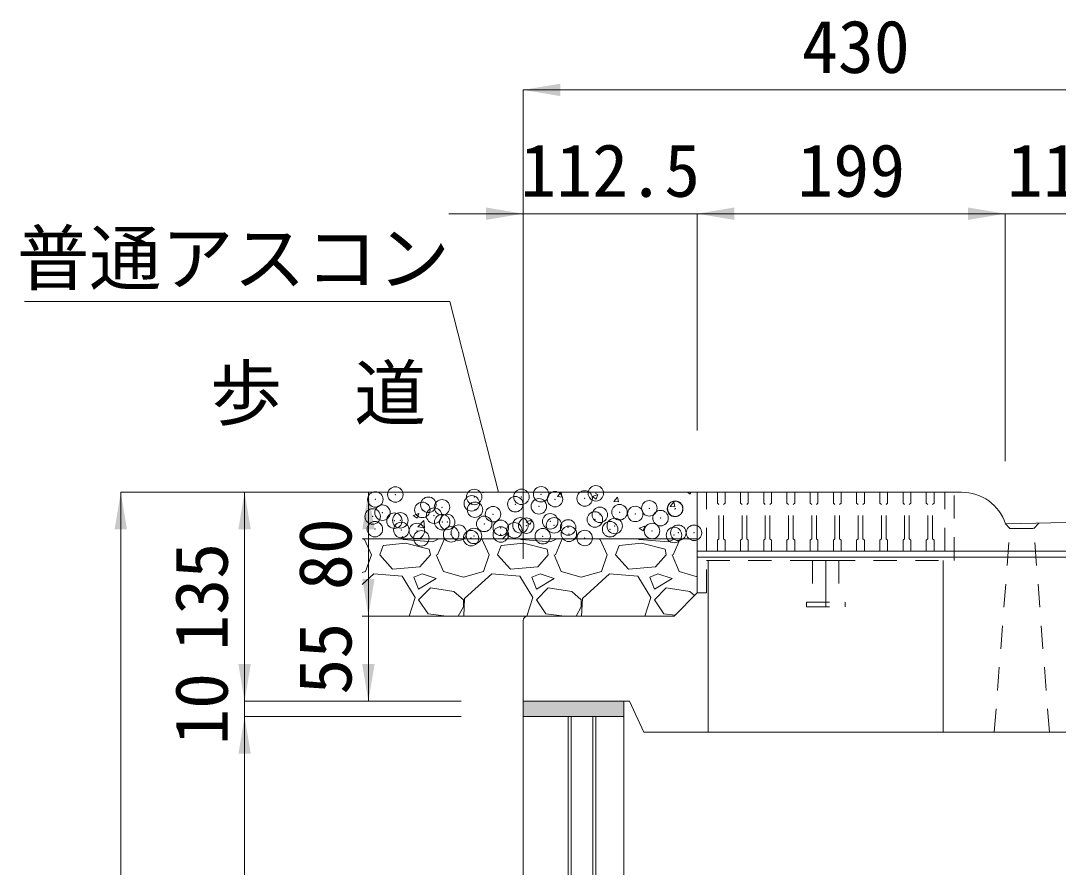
# Model space of a CAD drawing. Units: millimetres at full size, sheet at 1:20. Extents: x 0 to 8400, y 0 to 13400.
# Drawn here: x 1960 to 2631, y 11168 to 11715 of the extents above; entities that cross this region are included whole.
import ezdxf
from ezdxf.enums import TextEntityAlignment as Align

# ---------------------------------------------------------------- set-up
doc = ezdxf.new("R2010")
doc.units = ezdxf.units.MM
doc.header["$LTSCALE"] = 20
doc.header["$PDMODE"] = 32
doc.header["$PDSIZE"] = 10
doc.linetypes.add('USER1', pattern=[1.35, 0.75, -0.6])
for name, color, linetype, lineweight in [('ハッチング', 7, 'Continuous', 5), ('ハッチング_舗装', 7, 'Continuous', 5), ('基礎', 3, 'Continuous', 20), ('寸法線', 7, 'Continuous', 13), ('引出線', 4, 'Continuous', 9), ('本体', 2, 'Continuous', 20), ('目地', 132, 'Continuous', 5), ('補助線', 8, 'Continuous', 13), ('ｲﾝｻｰﾄ', 3, 'USER1', 9), ('ｸﾞﾚｰﾁﾝｸﾞ', 7, 'USER1', 9)]:
    doc.layers.add(name, color=color, linetype=linetype, lineweight=lineweight)
doc.layers.add('ハッチング_モルタル', color=30, linetype='Continuous')
doc.layers.add('文字', color=7, linetype='Continuous')
doc.styles.add('ＭＳ ゴシック', font='')
doc.styles.get('ＭＳ ゴシック').set_extended_font_data('MS Gothic')

# ---------------------------------------------------------------- blocks, each defined once
blk = doc.blocks.new('filled_arrow')
at = {"color": 0, "linetype": 'Continuous', "lineweight": -2}
blk.add_solid([(7.5, 1.25), (0, 0), (7.5, -1.25)], dxfattribs=at)

msp = doc.modelspace()

# ---------------------------------------------------------------- hatches: boundary and pattern name
at = {"layer": 'ハッチング_モルタル'}
msp.add_hatch(color=256, dxfattribs=at).paths.add_polyline_path([(2350, 11265.09), (2350, 11275.09), (2285, 11275.09), (2285, 11265.09)])

# ---------------------------------------------------------------- linework, layer by layer
at = {"layer": 'ハッチング'}
for p, q in [((2180.89, 11380.08), (2182.38, 11379.52)), ((2182.38, 11379.52), (2186.95, 11369.61)), ((2209.05, 11377.23), (2194.57, 11375.71)), ((2207.53, 11379.52), (2207.2, 11380.09)), ((2226.58, 11378), (2207.53, 11379.52)), ((2224.29, 11373.42), (2209.05, 11377.23)), ((2230.56, 11380.09), (2226.58, 11378)), ((2229.62, 11369.61), (2234.11, 11380.09)), ((2257.07, 11380.09), (2258.58, 11379.52)), ((2258.58, 11379.52), (2263.15, 11369.61)), ((2285.25, 11377.23), (2270.77, 11375.71)), ((2283.73, 11379.52), (2283.4, 11380.09)), ((2302.78, 11378), (2283.73, 11379.52)), ((2300.49, 11373.42), (2285.25, 11377.23)), ((2306.76, 11380.09), (2302.78, 11378)), ((2305.82, 11369.61), (2310.31, 11380.09)), ((2333.27, 11380.09), (2334.78, 11379.52)), ((2334.78, 11379.52), (2339.35, 11369.61)), ((2361.45, 11377.23), (2346.97, 11375.71)), ((2359.93, 11379.52), (2359.6, 11380.09)), ((2378.98, 11378), (2359.93, 11379.52)), ((2376.69, 11373.42), (2361.45, 11377.23)), ((2382.96, 11380.09), (2378.98, 11378)), ((2382.02, 11369.61), (2386.51, 11380.09)), ((2192.29, 11369.61), (2194.57, 11375.71)), ((2225.05, 11369.61), (2224.29, 11373.42)), ((2268.49, 11369.61), (2270.77, 11375.71)), ((2301.25, 11369.61), (2300.49, 11373.42)), ((2344.69, 11369.61), (2346.97, 11375.71)), ((2377.45, 11369.61), (2376.69, 11373.42)), ((2183.14, 11358.95), (2186.95, 11369.61)), ((2200.67, 11360.47), (2192.29, 11369.61)), ((2225.05, 11369.61), (2218.19, 11361.99)), ((2228.86, 11369.61), (2233.43, 11358.95)), ((2259.34, 11358.95), (2263.15, 11369.61)), ((2276.87, 11360.47), (2268.49, 11369.61)), ((2301.25, 11369.61), (2294.39, 11361.99)), ((2305.06, 11369.61), (2309.63, 11358.95)), ((2335.54, 11358.95), (2339.35, 11369.61)), ((2353.07, 11360.47), (2344.69, 11369.61)), ((2377.45, 11369.61), (2370.59, 11361.99)), ((2381.26, 11369.61), (2385.83, 11358.95)), ((2180.89, 11358.28), (2183.14, 11358.95)), ((2188.48, 11357.42), (2180.89, 11350.49)), ((2206.76, 11355.9), (2188.48, 11357.42)), ((2218.19, 11361.99), (2200.67, 11360.47)), ((2219.72, 11357.42), (2214.38, 11355.14)), ((2228.86, 11354.37), (2219.72, 11357.42)), ((2233.43, 11358.95), (2246.39, 11355.14)), ((2246.39, 11355.14), (2259.34, 11358.95)), ((2264.68, 11357.42), (2247.15, 11341.42)), ((2282.96, 11355.9), (2264.68, 11357.42)), ((2294.39, 11361.99), (2276.87, 11360.47)), ((2295.92, 11357.42), (2290.58, 11355.14)), ((2305.06, 11354.37), (2295.92, 11357.42)), ((2309.63, 11358.95), (2322.59, 11355.14)), ((2322.59, 11355.14), (2335.54, 11358.95)), ((2340.88, 11357.42), (2323.35, 11341.42)), ((2359.16, 11355.9), (2340.88, 11357.42)), ((2370.59, 11361.99), (2353.07, 11360.47)), ((2372.12, 11357.42), (2366.78, 11355.14)), ((2381.26, 11354.37), (2372.12, 11357.42)), ((2385.83, 11358.95), (2397.5, 11355.52)), ((2215.15, 11342.18), (2206.76, 11355.9)), ((2214.38, 11355.14), (2217.43, 11347.52)), ((2217.43, 11347.52), (2228.86, 11354.37)), ((2291.35, 11342.18), (2282.96, 11355.9)), ((2290.58, 11355.14), (2293.63, 11347.52)), ((2293.63, 11347.52), (2305.06, 11354.37)), ((2367.55, 11342.18), (2359.16, 11355.9)), ((2366.78, 11355.14), (2369.83, 11347.52)), ((2369.83, 11347.52), (2381.26, 11354.37)), ((2225.05, 11348.28), (2217.43, 11340.66)), ((2240.29, 11345.99), (2225.05, 11348.28)), ((2246.39, 11340.66), (2240.29, 11345.99)), ((2301.25, 11348.28), (2293.63, 11340.66)), ((2316.49, 11345.99), (2301.25, 11348.28)), ((2322.59, 11340.66), (2316.49, 11345.99)), ((2377.45, 11348.28), (2369.83, 11340.66)), ((2392.69, 11345.99), (2377.45, 11348.28)), ((2395.74, 11343.33), (2392.69, 11345.99)), ((2211.28, 11330.09), (2215.15, 11342.18)), ((2217.43, 11340.66), (2223.53, 11331.51)), ((2246.39, 11336.09), (2246.39, 11340.66)), ((2247.15, 11341.42), (2246.61, 11330.09)), ((2287.48, 11330.09), (2291.35, 11342.18)), ((2293.63, 11340.66), (2299.73, 11331.51)), ((2322.59, 11336.09), (2322.59, 11340.66)), ((2323.35, 11341.42), (2322.81, 11330.09)), ((2363.68, 11330.09), (2367.55, 11342.18)), ((2369.83, 11340.66), (2375.93, 11331.51)), ((2223.53, 11331.51), (2235.44, 11330.09)), ((2243.05, 11330.09), (2246.39, 11336.09)), ((2299.73, 11331.51), (2311.64, 11330.09)), ((2319.25, 11330.09), (2322.59, 11336.09)), ((2375.93, 11331.51), (2383.07, 11330.66))]:
    msp.add_line(p, q, dxfattribs=at)
at = {"layer": 'ハッチング_舗装'}
for p, q in [((2258.64, 11410.09), (2259.25, 11409.67)), ((2259.25, 11409.67), (2259.39, 11410.09)), ((2307.1, 11407.27), (2309.46, 11410.09)), ((2307.1, 11407.26), (2310.13, 11407)), ((2310.1, 11406.99), (2309.53, 11410.09)), ((2329.73, 11407.31), (2332.26, 11405.6)), ((2329.75, 11407.35), (2333.31, 11408.72)), ((2332.26, 11405.6), (2333.29, 11408.67)), ((2343.53, 11404.08), (2345.98, 11407)), ((2343.53, 11404.08), (2346.57, 11403.81)), ((2346.54, 11403.8), (2345.95, 11406.99)), ((2391.12, 11410.09), (2393.01, 11408.81)), ((2393.01, 11408.81), (2393.44, 11410.09)), ((2379.97, 11400.89), (2382.42, 11403.81)), ((2379.97, 11400.89), (2383.01, 11400.62)), ((2382.97, 11400.62), (2382.39, 11403.8)), ((2214.04, 11394.99), (2216.57, 11393.29)), ((2214.06, 11395.04), (2217.62, 11396.4)), ((2216.57, 11393.29), (2217.6, 11396.36)), ((2216.85, 11387.82), (2220.81, 11391.94)), ((2221.36, 11387.12), (2220.8, 11391.94)), ((2287.05, 11390.92), (2289.57, 11389.22)), ((2287.07, 11390.97), (2290.62, 11392.33)), ((2289.58, 11389.22), (2290.61, 11392.29)), ((2216.85, 11387.82), (2221.37, 11387.12)), ((2360.05, 11386.85), (2362.58, 11385.15)), ((2360.07, 11386.9), (2363.63, 11388.26)), ((2362.58, 11385.15), (2363.61, 11388.22)), ((2206.07, 11380.09), (2207.28, 11381.54)), ((2207.52, 11380.09), (2207.25, 11381.53)), ((2271.72, 11380.09), (2275.02, 11383.53)), ((2275.42, 11380.09), (2275.02, 11383.53))]:
    msp.add_line(p, q, dxfattribs=at)
for p in [(2202.43, 11408.64), (2253.36, 11407.07), (2283.9, 11407.12), (2296.62, 11408.8), (2324.79, 11406.09), (2331.98, 11409.43), (2189.49, 11405.46), (2223.74, 11401.99), (2232.58, 11400.37), (2251.82, 11402.9), (2279.94, 11402.37), (2295.16, 11401), (2305.6, 11405.62), (2366.53, 11399.72), (2383.11, 11399.35), (2383.29, 11399.49), (2187.78, 11394.47), (2194.11, 11396.9), (2219.86, 11398.69), (2227.47, 11394.98), (2253.85, 11398.79), (2265.53, 11395.92), (2331.36, 11392.52), (2334.58, 11395.52), (2347.29, 11397.19), (2357.45, 11396.09), (2373.81, 11393.39), (2189.19, 11386.26), (2201.81, 11391.73), (2205.6, 11391.93), (2206.28, 11385.75), (2232.72, 11390.79), (2235.91, 11390.83), (2259.84, 11389.64), (2270.54, 11387.09), (2283.25, 11388.76), (2286.96, 11388.5), (2302.49, 11391.29), (2304.98, 11388.71), (2314.07, 11387.35), (2341.19, 11386.2), (2344.19, 11388.31), (2216.31, 11385.11), (2219.21, 11380.33), (2238.45, 11382.86), (2243.43, 11383.96), (2251.36, 11380.44), (2253.24, 11381.88), (2270.55, 11382.82), (2279.32, 11385.46), (2297.67, 11381.67), (2314.56, 11383.22), (2324.79, 11380.53), (2368.31, 11385.06), (2382.49, 11382.44), (2385.25, 11383.91), (2395.43, 11383.91)]:
    msp.add_point(p, dxfattribs=at)
at = {"layer": '基礎'}
for p, q in [((2397.5, 11410.09), (2180.89, 11410.09)), ((2397.5, 11380.09), (2180.89, 11380.09)), ((2382.5, 11330.09), (2180.89, 11330.09))]:
    msp.add_line(p, q, dxfattribs=at)
at = {"layer": '寸法線'}
for p, q in [((2285, 11670.09), (2715, 11670.09)), ((2285, 11367.09), (2285, 11670.09)), ((2237, 11590.09), (2445.5, 11590.09)), ((2285, 11367.09), (2285, 11590.09)), ((2397.5, 11450.09), (2397.5, 11590.09)), ((2397.5, 11590.09), (2596.5, 11590.09)), ((2397.5, 11450.09), (2397.5, 11590.09)), ((2548.5, 11590.09), (2763, 11590.09)), ((2596.5, 11430.09), (2596.5, 11590.09)), ((2596.5, 11430.09), (2596.5, 11590.09)), ((2025, 11410.09), (2025, 10715.09)), ((2140.89, 11410.09), (2025, 11410.09)), ((2105, 11275.09), (2105, 11410.09)), ((2245, 11410.09), (2105, 11410.09)), ((2185, 11410.09), (2185, 11330.09)), ((2185, 11410.09), (2220.89, 11410.09)), ((2185, 11378.09), (2185, 11275.09)), ((2185, 11330.09), (2220.89, 11330.09)), ((2185, 11330.09), (2220.89, 11330.09)), ((2105, 11323.09), (2105, 11217.09)), ((2245, 11275.09), (2105, 11275.09)), ((2245, 11275.09), (2105, 11275.09)), ((2245, 11275.09), (2185, 11275.09)), ((2105, 11265.09), (2105, 10965.09)), ((2245, 11265.09), (2105, 11265.09)), ((2245, 11265.09), (2105, 11265.09))]:
    msp.add_line(p, q, dxfattribs=at)
at = {"layer": '引出線'}
msp.add_lwpolyline([(2268.98, 11410.09), (2237.66, 11533.3), (1962.82, 11533.3)], dxfattribs=at)
at = {"layer": '本体'}
for p, q in [((2397.5, 11410.09), (2568.09, 11410.09)), ((2397.5, 11410.09), (2397.5, 11345.09)), ((2568.35, 11410.09), (2397.5, 11410.09)), ((2397.5, 11345.09), (2397.5, 11410.09)), ((2709, 11391.97), (2596.76, 11389.72)), ((2404.5, 11255.09), (2404.5, 11366.09)), ((2556.5, 11255.09), (2556.5, 11366.09)), ((2397.5, 11345.09), (2382.5, 11330.09)), ((2285, 11327.09), (2285, 11275.09)), ((2288, 11330.09), (2382.5, 11330.09)), ((2285, 11275.09), (2285, 10715.09)), ((2285, 11275.09), (2350, 11275.09)), ((2285, 11275.09), (2353.81, 11275.09)), ((2350, 11275.09), (2350, 11035.61)), ((2353.81, 11275.09), (2363, 11255.09)), ((2285, 11265.09), (2350, 11265.09)), ((2363, 11255.09), (2637, 11255.09))]:
    msp.add_line(p, q, dxfattribs=at)
at = {"layer": '本体', "linetype": 'USER1', "lineweight": 9}
for p, q in [((2589.45, 11255.09), (2599.58, 11386.67)), ((2596.76, 11389.72), (2599.58, 11386.67)), ((2599.58, 11386.67), (2614.94, 11386.67)), ((2618.15, 11390.15), (2614.94, 11386.67)), ((2625.07, 11255.09), (2614.94, 11386.67))]:
    msp.add_line(p, q, dxfattribs=at)
at = {"layer": '本体', "color": 4, "lineweight": 5}
for p, q in [((2397.5, 11372.08), (2715, 11372.08)), ((2397.5, 11368.08), (2715, 11368.08))]:
    msp.add_line(p, q, dxfattribs=at)
at = {"layer": '本体'}
for centre, radius, start, end in [((2568.35, 11380.09), 30, 18.7325, 90), ((2288, 11327.09), 3, 90, 180)]:
    msp.add_arc(centre, radius, start, end, dxfattribs=at)
at = {"layer": '目地'}
for p, q in [((2314, 11265.09), (2314, 11035.61)), ((2316, 11265.09), (2316, 11035.61)), ((2330, 11265.09), (2330, 11035.61)), ((2332, 11265.09), (2332, 11035.61))]:
    msp.add_line(p, q, dxfattribs=at)
at = {"layer": '補助線'}
msp.add_line((2480.5, 11366.09), (2480.5, 11336.09), dxfattribs=at)
at = {"layer": 'ｲﾝｻｰﾄ'}
for p, q in [((2472, 11366.09), (2472, 11339.09)), ((2472, 11366.09), (2489, 11366.09)), ((2489, 11366.09), (2489, 11339.09)), ((2468, 11339.09), (2468, 11336.09)), ((2468, 11339.09), (2493, 11339.09)), ((2493, 11339.09), (2493, 11336.09)), ((2468, 11336.09), (2493, 11336.09))]:
    msp.add_line(p, q, dxfattribs=at)
at = {"layer": 'ｸﾞﾚｰﾁﾝｸﾞ'}
for p, q in [((2397.5, 11410.09), (2403.5, 11410.09)), ((2403.5, 11345.09), (2403.5, 11410.09)), ((2410.5, 11403.09), (2410.5, 11410.09)), ((2410.5, 11410.09), (2415.5, 11410.09)), ((2415.5, 11403.09), (2415.5, 11410.09)), ((2425.5, 11403.09), (2425.5, 11410.09)), ((2425.5, 11410.09), (2430.5, 11410.09)), ((2430.5, 11403.09), (2430.5, 11410.09)), ((2440.5, 11403.09), (2440.5, 11410.09)), ((2440.5, 11410.09), (2445.5, 11410.09)), ((2445.5, 11403.09), (2445.5, 11410.09)), ((2455.5, 11403.09), (2455.5, 11410.09)), ((2455.5, 11410.09), (2460.5, 11410.09)), ((2460.5, 11403.09), (2460.5, 11410.09)), ((2470.5, 11403.09), (2470.5, 11410.09)), ((2470.5, 11410.09), (2475.5, 11410.09)), ((2475.5, 11403.09), (2475.5, 11410.09)), ((2485.5, 11403.09), (2485.5, 11410.09)), ((2485.5, 11410.09), (2490.5, 11410.09)), ((2490.5, 11403.09), (2490.5, 11410.09)), ((2500.5, 11403.09), (2500.5, 11410.09)), ((2500.5, 11410.09), (2505.5, 11410.09)), ((2505.5, 11403.09), (2505.5, 11410.09)), ((2515.5, 11403.09), (2515.5, 11410.09)), ((2515.5, 11410.09), (2520.5, 11410.09)), ((2520.5, 11403.09), (2520.5, 11410.09)), ((2530.5, 11403.09), (2530.5, 11410.09)), ((2530.5, 11410.09), (2535.5, 11410.09)), ((2535.5, 11403.09), (2535.5, 11410.09)), ((2545.5, 11403.09), (2545.5, 11410.09)), ((2545.5, 11410.09), (2550.5, 11410.09)), ((2550.5, 11403.09), (2550.5, 11410.09)), ((2557.5, 11372.09), (2557.5, 11410.09)), ((2557.5, 11410.09), (2563.5, 11410.09)), ((2563.5, 11366.09), (2563.5, 11410.09)), ((2410.5, 11403.09), (2411.5, 11402.09)), ((2411.5, 11380.09), (2411.5, 11402.09)), ((2415.5, 11403.09), (2414.5, 11402.09)), ((2414.5, 11380.09), (2414.5, 11402.09)), ((2425.5, 11403.09), (2426.5, 11402.09)), ((2426.5, 11380.09), (2426.5, 11402.09)), ((2430.5, 11403.09), (2429.5, 11402.09)), ((2429.5, 11380.09), (2429.5, 11402.09)), ((2440.5, 11403.09), (2441.5, 11402.09)), ((2441.5, 11380.09), (2441.5, 11402.09)), ((2445.5, 11403.09), (2444.5, 11402.09)), ((2444.5, 11380.09), (2444.5, 11402.09)), ((2455.5, 11403.09), (2456.5, 11402.09)), ((2456.5, 11380.09), (2456.5, 11402.09)), ((2460.5, 11403.09), (2459.5, 11402.09)), ((2459.5, 11380.09), (2459.5, 11402.09)), ((2470.5, 11403.09), (2471.5, 11402.09)), ((2471.5, 11380.09), (2471.5, 11402.09)), ((2475.5, 11403.09), (2474.5, 11402.09)), ((2474.5, 11380.09), (2474.5, 11402.09)), ((2485.5, 11403.09), (2486.5, 11402.09)), ((2486.5, 11380.09), (2486.5, 11402.09)), ((2490.5, 11403.09), (2489.5, 11402.09)), ((2489.5, 11380.09), (2489.5, 11402.09)), ((2500.5, 11403.09), (2501.5, 11402.09)), ((2501.5, 11380.09), (2501.5, 11402.09)), ((2505.5, 11403.09), (2504.5, 11402.09)), ((2504.5, 11380.09), (2504.5, 11402.09)), ((2515.5, 11403.09), (2516.5, 11402.09)), ((2516.5, 11380.09), (2516.5, 11402.09)), ((2520.5, 11403.09), (2519.5, 11402.09)), ((2519.5, 11380.09), (2519.5, 11402.09)), ((2530.5, 11403.09), (2531.5, 11402.09)), ((2531.5, 11380.09), (2531.5, 11402.09)), ((2535.5, 11403.09), (2534.5, 11402.09)), ((2534.5, 11380.09), (2534.5, 11402.09)), ((2545.5, 11403.09), (2546.5, 11402.09)), ((2546.5, 11380.09), (2546.5, 11402.09)), ((2550.5, 11403.09), (2549.5, 11402.09)), ((2549.5, 11380.09), (2549.5, 11402.09)), ((2410.5, 11379.09), (2411.5, 11380.09)), ((2410.5, 11372.09), (2410.5, 11379.09)), ((2415.5, 11379.09), (2414.5, 11380.09)), ((2415.5, 11372.09), (2415.5, 11379.09)), ((2425.5, 11379.09), (2426.5, 11380.09)), ((2425.5, 11372.09), (2425.5, 11379.09)), ((2430.5, 11379.09), (2429.5, 11380.09)), ((2430.5, 11372.09), (2430.5, 11379.09)), ((2440.5, 11379.09), (2441.5, 11380.09)), ((2440.5, 11372.09), (2440.5, 11379.09)), ((2445.5, 11379.09), (2444.5, 11380.09)), ((2445.5, 11372.09), (2445.5, 11379.09)), ((2455.5, 11379.09), (2456.5, 11380.09)), ((2455.5, 11372.09), (2455.5, 11379.09)), ((2460.5, 11379.09), (2459.5, 11380.09)), ((2460.5, 11372.09), (2460.5, 11379.09)), ((2470.5, 11379.09), (2471.5, 11380.09)), ((2470.5, 11372.09), (2470.5, 11379.09)), ((2475.5, 11379.09), (2474.5, 11380.09)), ((2475.5, 11372.09), (2475.5, 11379.09)), ((2485.5, 11379.09), (2486.5, 11380.09)), ((2485.5, 11372.09), (2485.5, 11379.09)), ((2490.5, 11379.09), (2489.5, 11380.09)), ((2490.5, 11372.09), (2490.5, 11379.09)), ((2500.5, 11379.09), (2501.5, 11380.09)), ((2500.5, 11372.09), (2500.5, 11379.09)), ((2505.5, 11379.09), (2504.5, 11380.09)), ((2505.5, 11372.09), (2505.5, 11379.09)), ((2515.5, 11379.09), (2516.5, 11380.09)), ((2515.5, 11372.09), (2515.5, 11379.09)), ((2520.5, 11379.09), (2519.5, 11380.09)), ((2520.5, 11372.09), (2520.5, 11379.09)), ((2530.5, 11379.09), (2531.5, 11380.09)), ((2530.5, 11372.09), (2530.5, 11379.09)), ((2535.5, 11379.09), (2534.5, 11380.09)), ((2535.5, 11372.09), (2535.5, 11379.09)), ((2545.5, 11379.09), (2546.5, 11380.09)), ((2545.5, 11372.09), (2545.5, 11379.09)), ((2550.5, 11379.09), (2549.5, 11380.09)), ((2550.5, 11372.09), (2550.5, 11379.09)), ((2403.5, 11372.09), (2561.5, 11372.09)), ((2403.5, 11366.09), (2563.5, 11366.09)), ((2403.5, 11345.09), (2397.5, 11345.09))]:
    msp.add_line(p, q, dxfattribs=at)

# ---------------------------------------------------------------- block references
at = {"layer": '寸法線', "xscale": 3.2, "yscale": 3.2}
for p in [(2285, 11670.09), (2397.5, 11590.09), (2397.5, 11590.09)]:
    msp.add_blockref('filled_arrow', p, dxfattribs=at)
for p, rotation in [((2285, 11590.09), 180), ((2596.5, 11590.09), 180), ((2596.5, 11590.09), 180), ((2025, 11410.09), 270), ((2105, 11410.09), 270), ((2185, 11410.09), 270), ((2185, 11330.09), 90), ((2185, 11330.09), 90), ((2105, 11275.09), 90), ((2105, 11275.09), 90), ((2185, 11275.09), 90), ((2105, 11265.09), 270), ((2105, 11265.09), 270)]:
    msp.add_blockref('filled_arrow', p, dxfattribs=dict(at, rotation=rotation))
at = {"layer": '引出線', "xscale": 0.133, "yscale": 0.133, "rotation": 104.3}
msp.add_blockref('filled_arrow', (2268.98, 11410.09), dxfattribs=at)

# ---------------------------------------------------------------- texts
at = {"layer": '寸法線', "style": 'ＭＳ ゴシック'}
for s, p in [('430', (2500, 11698.09)), ('112.5', (2341.25, 11618.09)), ('199', (2497, 11618.09)), ('118.5', (2655.75, 11618.09))]:
    msp.add_text(s, height=34.18, dxfattribs=at).set_placement(p, align=Align.MIDDLE_CENTER)
for s, p in [('80', (2157, 11370.09)), ('135', (2077, 11342.59)), ('55', (2157, 11302.59)), ('10', (2077, 11270.09))]:
    msp.add_text(s, height=34.18, rotation=90, dxfattribs=at).set_placement(p, align=Align.MIDDLE_CENTER)
at = {"layer": '引出線', "style": 'ＭＳ ゴシック'}
msp.add_text('普通アスコン', height=34.18, dxfattribs=at).set_placement((2237.66, 11578.51), align=Align.TOP_RIGHT)
at = {"layer": '文字', "style": 'ＭＳ ゴシック'}
msp.add_text('歩  道', height=34.18, dxfattribs=at).set_placement((2152.49, 11474.21), align=Align.MIDDLE_CENTER)

doc.saveas('drawing.dxf')
